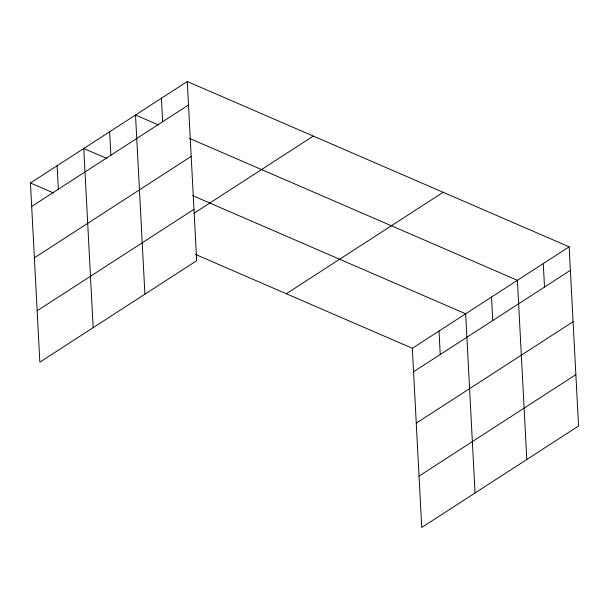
<?xml version="1.0" encoding="UTF-8"?>
<svg xmlns="http://www.w3.org/2000/svg" width="609" height="609" viewBox="0 0 609 609"><rect width="100%" height="100%" fill="white"/><g stroke="black" fill="none" stroke-linecap="round" stroke-linejoin="round"><path stroke-width="0.91" d="M187.275 81.522L196.661 260.713L39.844 362.165L30.45 182.982L187.275 81.522L569.156 246.835L578.55 426.018L421.725 527.478L412.339 348.287L569.156 246.835M31.683 206.459L188.501 104.999M34.37 257.835L191.196 156.384M37.149 310.78L193.966 209.329M194.111 213.18L313.292 136.081M286.314 293.736L443.139 192.284M413.572 371.764L570.389 270.312M416.259 423.148L573.084 321.697M419.038 476.093L575.855 374.634M158.667 125.028L135.518 115.002L144.912 294.193M189.528 138.388L517.406 280.315L526.8 459.498M106.918 158.507L83.768 148.482L93.162 327.672M192.65 195.618L465.657 313.795L475.05 492.978M30.45 182.982L53.6 193M195.428 254.395L412.339 348.287M543.281 263.575L544.515 287.052M491.532 297.055L492.765 320.532M438.998 331.045L440.231 354.522M161.393 98.262L162.626 121.739M109.643 131.742L110.876 155.219M57.109 165.732L58.342 189.209"/></g></svg>
